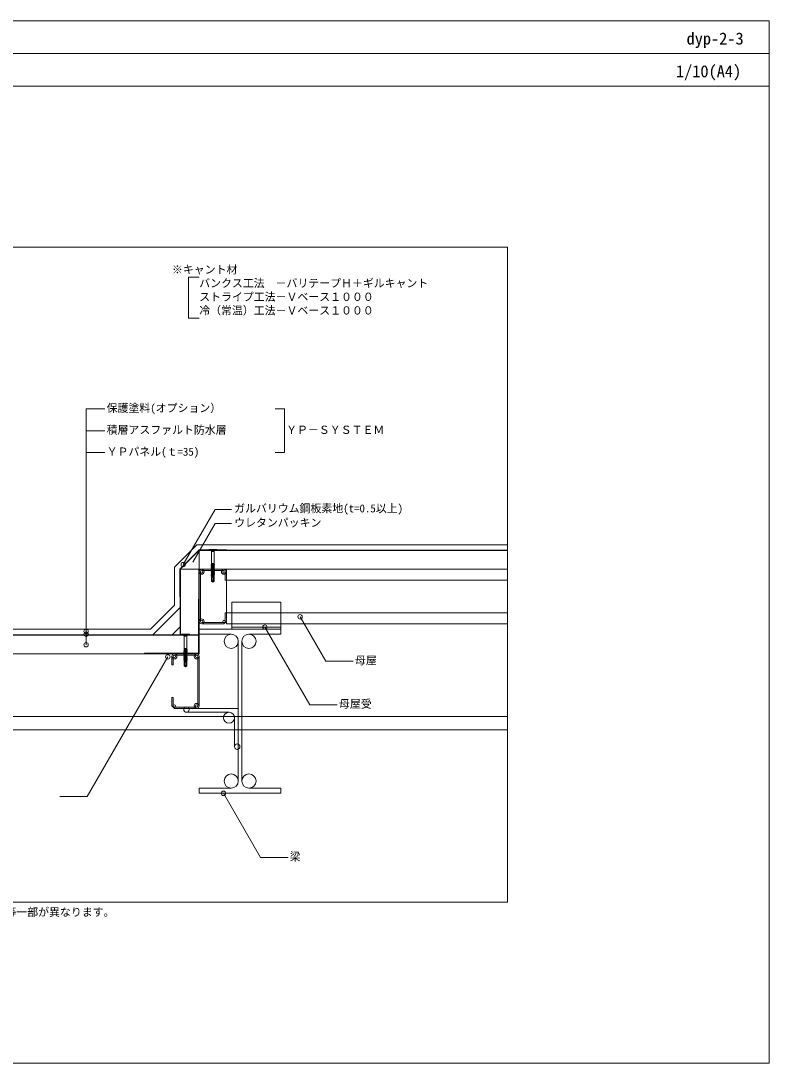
# Model space of a CAD drawing. Units: millimetres, scale not verified. Extents: x -1380 to 1380, y -955 to 955.
# Drawn here: x 8 to 1380, y -955 to 955 of the extents above; entities that cross this region are included whole.
import ezdxf
from ezdxf.enums import TextEntityAlignment as Align

# ---------------------------------------------------------------- set-up
doc = ezdxf.new("R2010")
doc.units = ezdxf.units.MM
doc.header["$LTSCALE"] = 3
doc.linetypes.add('USER3', pattern=[0.375, 0.25, -0.125])
for name, color, linetype, lineweight in [('0-0_0', 7, 'Continuous', 9), ('0-3_BOUSUI', 1, 'Continuous', 18), ('0-4_MOJI', 7, 'Continuous', 18), ('0-7_KANAMONO_SCREW', 4, 'Continuous', 18), ('0-8_dannnetu', 6, 'Continuous', 18), ('0-9_KANAMONO', 5, 'Continuous', 18), ('0-A_TEKKOTU', 7, 'Continuous', 18), ('0-B_doubuti', 5, 'Continuous', 18), ('0-D_WAKU', 7, 'Continuous', 18)]:
    doc.layers.add(name, color=color, linetype=linetype, lineweight=lineweight)
doc.styles.add('ＭＳ ゴシック', font='')
doc.styles.get('ＭＳ ゴシック').set_extended_font_data('MS Gothic')

# ---------------------------------------------------------------- blocks, each defined once
blk = doc.blocks.new('yp')
at = {"layer": '0-7_KANAMONO_SCREW'}
for p, q in [((-7.5, 0.7), (-7.5, 0)), ((7.5, 0), (-7.5, 0)), ((-7.5, 0), (-3.959, -0.624)), ((7.2, 1), (-7.2, 1)), ((7.5, 0), (3.959, -0.624)), ((7.5, 0.7), (7.5, 0)), ((3.5, -0.705), (-3.5, -0.705)), ((-3.267, -1.109), (-2.594, -2.275)), ((-2.46, -2.507), (2.46, -2.507)), ((-2.46, -2.775), (-2.46, -25)), ((2.46, -2.775), (2.46, -25)), ((3.267, -1.109), (2.594, -2.275)), ((-2.96, -27.746), (-2.25, -27.336)), ((-2.96, -27.746), (-1.922, -27.587)), ((-2.96, -27.846), (-1.907, -27.685)), ((-2.96, -27.746), (-2.96, -27.846)), ((-2.96, -27.846), (-2.25, -28.255)), ((-2.96, -29.556), (-2.25, -29.146)), ((-2.96, -29.556), (-1.638, -29.354)), ((-2.96, -29.656), (-1.623, -29.451)), ((-2.96, -29.556), (-2.96, -29.656)), ((-2.96, -29.656), (-2.25, -30.065)), ((-2.96, -31.366), (-2.25, -30.956)), ((-2.96, -31.366), (-1.354, -31.12)), ((-2.96, -31.466), (-1.339, -31.218)), ((-2.96, -31.366), (-2.96, -31.466)), ((-2.96, -31.466), (-2.25, -31.875)), ((-2.96, -33.176), (-2.25, -32.766)), ((-2.96, -33.176), (-1.071, -32.887)), ((-2.96, -33.276), (-1.055, -32.984)), ((-2.96, -33.176), (-2.96, -33.276)), ((-2.96, -33.276), (-2.25, -33.685)), ((-2.96, -34.986), (-2.25, -34.576)), ((-2.96, -34.986), (-0.787, -34.653)), ((-2.96, -35.086), (-0.771, -34.751)), ((-2.96, -34.986), (-2.96, -35.086)), ((-2.96, -35.086), (-2.25, -35.495)), ((-2.96, -36.796), (-2.25, -36.386)), ((-2.96, -36.796), (-0.503, -36.42)), ((-2.96, -36.896), (-0.487, -36.518)), ((-2.96, -36.796), (-2.96, -36.896)), ((-2.96, -36.896), (-2.25, -37.305)), ((-2.96, -38.606), (-0.219, -38.187)), ((-2.96, -38.606), (-2.25, -38.196)), ((-2.673, -25.77), (-2.775, -26.142)), ((-2.775, -26.142), (-2.169, -26.053)), ((-2.775, -26.142), (-2.277, -26.43)), ((-2.673, -25.77), (-2.336, -25.575)), ((-2.673, -25.77), (-2.229, -25.675)), ((2.46, -25), (-2.46, -25)), ((-2.377, -25), (-2.336, -25.575)), ((-2.336, -25.575), (0.428, -25)), ((2.343, -25.487), (-2.277, -26.43)), ((-2.277, -26.43), (-2.25, -26.81)), ((-2.25, -27.336), (2.275, -26.445)), ((-2.25, -26.81), (-2.25, -27.336)), ((2.25, -27.35), (-2.25, -28.255)), ((-2.25, -29.146), (2.25, -28.241)), ((-2.25, -28.255), (-2.25, -29.146)), ((2.25, -29.16), (-2.25, -30.065)), ((-2.25, -30.956), (2.25, -30.051)), ((-2.25, -30.065), (-2.25, -30.956)), ((2.25, -30.97), (-2.25, -31.875)), ((-2.25, -32.766), (2.25, -31.861)), ((-2.25, -31.875), (-2.25, -32.766)), ((2.25, -32.78), (-2.25, -33.685)), ((-2.25, -34.576), (2.25, -33.671)), ((-2.25, -33.685), (-2.25, -34.576)), ((2.25, -34.59), (-2.25, -35.495)), ((-2.25, -36.386), (2.25, -35.481)), ((-2.25, -35.495), (-2.25, -36.386)), ((2.25, -36.4), (-2.25, -37.305)), ((-2.25, -38.196), (2.25, -37.291)), ((-2.25, -37.305), (-2.25, -38.196)), ((-2.169, -26.053), (-2.229, -25.675)), ((-1.907, -27.685), (-1.922, -27.587)), ((-1.721, -26.317), (-1.856, -25.476)), ((-1.623, -29.451), (-1.638, -29.354)), ((-1.436, -28.092), (-1.579, -27.204)), ((-1.446, -25.508), (0.935, -25)), ((-1.377, -25.937), (-1.446, -25.508)), ((-1.377, -25.937), (2.56, -25.362)), ((-1.339, -31.218), (-1.354, -31.12)), ((-1.154, -29.845), (-1.297, -28.954)), ((-1.131, -27.466), (2.96, -26.841)), ((-1.116, -27.564), (-1.131, -27.466)), ((-1.116, -27.564), (2.96, -26.941)), ((-1.055, -32.984), (-1.071, -32.887)), ((-0.872, -31.598), (-1.016, -30.707)), ((-0.847, -29.233), (2.96, -28.651)), ((-0.832, -29.33), (-0.847, -29.233)), ((-0.832, -29.33), (2.96, -28.751)), ((-0.771, -34.751), (-0.787, -34.653)), ((-0.591, -33.352), (-0.734, -32.461)), ((-0.564, -30.999), (2.96, -30.461)), ((-0.548, -31.097), (-0.564, -30.999)), ((-0.548, -31.097), (2.96, -30.561)), ((-0.487, -36.518), (-0.503, -36.42)), ((-0.309, -35.105), (-0.452, -34.214)), ((-0.28, -32.766), (2.96, -32.271)), ((-0.264, -32.863), (-0.28, -32.766)), ((-0.264, -32.863), (2.96, -32.371)), ((-0.203, -38.284), (-0.219, -38.187)), ((-0.027, -36.858), (-0.17, -35.967)), ((0.004, -34.532), (2.96, -34.081)), ((0.02, -34.63), (0.004, -34.532)), ((0.02, -34.63), (2.96, -34.181)), ((0.255, -38.612), (0.111, -37.721)), ((0.288, -36.299), (2.96, -35.891)), ((0.304, -36.397), (0.288, -36.299)), ((0.304, -36.397), (2.96, -35.991)), ((0.572, -38.066), (2.96, -37.701)), ((0.588, -38.163), (0.572, -38.066)), ((0.588, -38.163), (2.96, -37.801)), ((2.96, -26.941), (2.25, -27.35)), ((2.25, -27.35), (2.25, -28.241)), ((2.96, -28.651), (2.25, -28.241)), ((2.96, -28.751), (2.25, -29.16)), ((2.25, -29.16), (2.25, -30.051)), ((2.96, -30.461), (2.25, -30.051)), ((2.96, -30.561), (2.25, -30.97)), ((2.25, -30.97), (2.25, -31.861)), ((2.96, -32.271), (2.25, -31.861)), ((2.96, -32.371), (2.25, -32.78)), ((2.25, -32.78), (2.25, -33.671)), ((2.96, -34.081), (2.25, -33.671)), ((2.96, -34.181), (2.25, -34.59)), ((2.25, -34.59), (2.25, -35.481)), ((2.96, -35.891), (2.25, -35.481)), ((2.96, -35.991), (2.25, -36.4)), ((2.25, -36.4), (2.25, -37.291)), ((2.96, -37.701), (2.25, -37.291)), ((2.96, -37.801), (2.25, -38.21)), ((2.343, -25.487), (2.275, -26.445)), ((2.96, -26.841), (2.275, -26.445)), ((2.56, -25.362), (2.343, -25.487)), ((2.46, -25), (2.56, -25.362)), ((2.96, -26.841), (2.96, -26.941)), ((2.96, -28.651), (2.96, -28.751)), ((2.96, -30.461), (2.96, -30.561)), ((2.96, -32.271), (2.96, -32.371)), ((2.96, -34.081), (2.96, -34.181)), ((2.96, -35.891), (2.96, -35.991)), ((2.96, -37.701), (2.96, -37.801)), ((-2.96, -38.706), (-0.203, -38.284)), ((-2.96, -38.606), (-2.96, -38.706)), ((-2.96, -38.706), (-2.25, -39.115)), ((-2.96, -40.416), (0.065, -39.953)), ((-2.96, -40.416), (-2.25, -40.006)), ((-2.96, -40.516), (0.081, -40.051)), ((-2.96, -40.416), (-2.96, -40.516)), ((-2.96, -40.516), (-2.25, -40.925)), ((-2.96, -42.226), (0.349, -41.72)), ((-2.96, -42.226), (-2.25, -41.816)), ((-2.96, -42.326), (0.365, -41.817)), ((-2.96, -42.226), (-2.96, -42.326)), ((-2.96, -42.326), (-2.25, -42.735)), ((-2.96, -44.036), (0.633, -43.486)), ((-2.96, -44.136), (0.649, -43.584)), ((-2.96, -44.036), (-2.25, -43.626)), ((-2.96, -44.036), (-2.96, -44.136)), ((-2.96, -44.136), (-2.25, -44.545)), ((-2.886, -45.803), (0.913, -45.243)), ((-2.886, -45.803), (-2.266, -45.445)), ((-2.886, -45.803), (-2.868, -45.999)), ((-2.868, -45.999), (0.874, -45.383)), ((-2.868, -45.999), (-2.296, -46.329)), ((-2.728, -47.522), (0.424, -47.032)), ((-2.728, -47.522), (-2.33, -47.292)), ((-2.728, -47.522), (-2.692, -47.91)), ((-2.692, -47.91), (0.329, -47.383)), ((-2.692, -47.91), (-2.358, -48.103)), ((-2.57, -49.24), (-0.066, -48.828)), ((-2.57, -49.24), (-2.395, -49.139)), ((-2.57, -49.24), (-2.516, -49.822)), ((-2.516, -49.822), (-0.22, -49.393)), ((-2.516, -49.822), (-2.42, -49.877)), ((-2.5, -57.026), (-2.5, -50)), ((-0.179, -50), (-2.5, -50)), ((-2.068, -56.543), (-2.5, -57.026)), ((-2.5, -57.026), (-0.2, -58.956)), ((-2.42, -49.877), (-2.425, -50)), ((-0.024, -49.435), (-2.42, -49.877)), ((-2.358, -48.103), (-2.395, -49.139)), ((-2.395, -49.139), (0.194, -48.637)), ((0.486, -47.564), (-2.358, -48.103)), ((-2.296, -46.329), (-2.33, -47.292)), ((-2.33, -47.292), (0.727, -46.682)), ((0.998, -45.688), (-2.296, -46.329)), ((-2.266, -45.445), (2.25, -44.531)), ((-2.25, -45), (-2.266, -45.445)), ((2.25, -38.21), (-2.25, -39.115)), ((-2.25, -40.006), (2.25, -39.101)), ((-2.25, -39.115), (-2.25, -40.006)), ((2.25, -40.02), (-2.25, -40.925)), ((-2.25, -41.816), (2.25, -40.911)), ((-2.25, -40.925), (-2.25, -41.816)), ((2.25, -41.83), (-2.25, -42.735)), ((-2.25, -43.626), (2.25, -42.721)), ((-2.25, -42.735), (-2.25, -43.626)), ((2.25, -43.64), (-2.25, -44.545)), ((-2.25, -44.545), (-2.25, -45)), ((-1.7, -55.578), (-1.7, -50)), ((-1.276, -56.486), (-0.979, -56.735)), ((-0.22, -49.393), (-0.066, -48.828)), ((-0.22, -49.393), (-0.024, -49.435)), ((-0.179, -50), (1.26, -44.731)), ((0.194, -48.637), (-0.066, -48.828)), ((-0.01, -56.564), (0.4, -55.854)), ((0.081, -40.051), (0.065, -39.953)), ((0.094, -49), (1.886, -49)), ((1.65, -55.751), (0.155, -58.341)), ((2, -56.793), (0.155, -58.341)), ((0.329, -47.383), (0.424, -47.032)), ((0.329, -47.383), (0.486, -47.564)), ((0.365, -41.817), (0.349, -41.72)), ((0.536, -40.365), (0.393, -39.474)), ((0.4, -55.854), (0.4, -47.88)), ((0.727, -46.682), (0.424, -47.032)), ((0.649, -43.584), (0.633, -43.486)), ((0.818, -42.118), (0.675, -41.227)), ((0.856, -39.832), (2.96, -39.511)), ((0.872, -39.93), (0.856, -39.832)), ((0.872, -39.93), (2.96, -39.611)), ((0.874, -45.383), (0.913, -45.243)), ((0.874, -45.383), (0.998, -45.688)), ((1.26, -44.731), (0.913, -45.243)), ((1.1, -43.872), (0.957, -42.981)), ((1.14, -41.599), (2.96, -41.321)), ((1.155, -41.696), (1.14, -41.599)), ((1.155, -41.696), (2.96, -41.421)), ((1.424, -43.365), (2.96, -43.131)), ((1.439, -43.463), (1.424, -43.365)), ((1.439, -43.463), (2.96, -43.231)), ((1.65, -55.751), (1.65, -49)), ((1.662, -45.132), (2.96, -44.941)), ((1.696, -45.029), (1.662, -45.132)), ((1.669, -45.253), (1.662, -45.132)), ((1.669, -45.253), (2.96, -45.041)), ((1.669, -45.253), (1.884, -45.516)), ((1.937, -46.44), (1.759, -46.825)), ((1.759, -46.825), (2.807, -46.662)), ((1.776, -47.13), (1.759, -46.825)), ((1.776, -47.13), (2.78, -46.954)), ((1.776, -47.13), (1.985, -47.281)), ((2.042, -48.278), (1.855, -48.512)), ((1.855, -48.512), (2.649, -48.381)), ((1.883, -49.001), (1.855, -48.512)), ((1.883, -49.001), (2.604, -48.866)), ((1.883, -49.001), (2.086, -49.046)), ((2.265, -45.442), (1.884, -45.516)), ((1.937, -46.44), (1.884, -45.516)), ((1.937, -46.44), (2.298, -46.368)), ((2.327, -47.216), (1.985, -47.281)), ((2.042, -48.278), (1.985, -47.281)), ((2, -56.793), (2, -49.027)), ((2.042, -48.278), (2.362, -48.215)), ((2.389, -48.99), (2.086, -49.046)), ((2.14, -50), (2.086, -49.046)), ((2.5, -50), (2.14, -50)), ((2.25, -38.21), (2.25, -39.101)), ((2.96, -39.511), (2.25, -39.101)), ((2.96, -39.611), (2.25, -40.02)), ((2.25, -40.02), (2.25, -40.911)), ((2.96, -41.321), (2.25, -40.911)), ((2.96, -41.421), (2.25, -41.83)), ((2.25, -41.83), (2.25, -42.721)), ((2.96, -43.131), (2.25, -42.721)), ((2.96, -43.231), (2.25, -43.64)), ((2.25, -43.64), (2.25, -44.531)), ((2.96, -44.941), (2.25, -44.531)), ((2.96, -45.041), (2.265, -45.442)), ((2.265, -45.442), (2.298, -46.368)), ((2.807, -46.662), (2.298, -46.368)), ((2.78, -46.954), (2.327, -47.216)), ((2.327, -47.216), (2.362, -48.215)), ((2.649, -48.381), (2.362, -48.215)), ((2.604, -48.866), (2.389, -48.99)), ((2.389, -48.99), (2.425, -50)), ((2.5, -50), (2.5, -57.026)), ((2.649, -48.381), (2.604, -48.866)), ((2.807, -46.662), (2.78, -46.954)), ((2.96, -39.511), (2.96, -39.611)), ((2.96, -41.321), (2.96, -41.421)), ((2.96, -43.131), (2.96, -43.231)), ((2.96, -44.941), (2.96, -45.041)), ((-0.227, -57.975), (0, -59)), ((0.155, -58.341), (0, -59)), ((0.155, -58.341), (0.2, -58.956))]:
    blk.add_line(p, q, dxfattribs=at)
at = {"layer": '0-7_KANAMONO_SCREW', "linetype": 'USER3'}
for p, q in [((-3.3, 1), (-1.905, -1.798)), ((3.3, 1), (1.905, -1.798)), ((0, -2.811), (-1.905, -1.798)), ((0, -2.811), (1.905, -1.798))]:
    blk.add_line(p, q, dxfattribs=at)
at = {"layer": '0-7_KANAMONO_SCREW'}
for points in [[(-1.446, -25.508), (-1.856, -25.476), (-2.229, -25.675)], [(-2.169, -26.053), (-1.721, -26.317), (-1.377, -25.937)], [(-1.131, -27.466), (-1.579, -27.204), (-1.922, -27.587)], [(-1.907, -27.685), (-1.436, -28.092), (-1.116, -27.564)], [(-0.847, -29.233), (-1.297, -28.954), (-1.638, -29.354)], [(-1.623, -29.451), (-1.154, -29.845), (-0.832, -29.33)], [(-0.564, -30.999), (-1.016, -30.707), (-1.354, -31.12)], [(-1.339, -31.218), (-0.872, -31.598), (-0.548, -31.097)], [(-0.28, -32.766), (-0.734, -32.461), (-1.071, -32.887)], [(-1.055, -32.984), (-0.591, -33.352), (-0.264, -32.863)], [(0.004, -34.532), (-0.452, -34.214), (-0.787, -34.653)], [(-0.771, -34.751), (-0.309, -35.105), (0.02, -34.63)], [(0.288, -36.299), (-0.17, -35.967), (-0.503, -36.42)], [(-0.487, -36.518), (-0.027, -36.858), (0.304, -36.397)], [(0.572, -38.066), (0.111, -37.721), (-0.219, -38.187)], [(-0.203, -38.284), (0.255, -38.612), (0.588, -38.163)], [(0.856, -39.832), (0.393, -39.474), (0.065, -39.953)], [(0.081, -40.051), (0.536, -40.365), (0.872, -39.93)], [(2, -56.793), (2.5, -57.026), (0.2, -58.956)], [(1.14, -41.599), (0.675, -41.227), (0.349, -41.72)], [(0.365, -41.817), (0.818, -42.118), (1.155, -41.696)], [(1.424, -43.365), (0.957, -42.981), (0.633, -43.486)], [(0.649, -43.584), (1.1, -43.872), (1.439, -43.463)], [(-0.2, -58.956), (0, -59), (0.2, -58.956)]]:
    blk.add_lwpolyline(points, dxfattribs=at)
for centre, radius, start, end in [((-7.2, 0.7), 0.3, 90, 180), ((7.2, 0.7), 0.3, 0, 90), ((-4.133, -1.609), 1, 30, 80), ((-3.46, -2.775), 1, 0, 30), ((3.46, -2.775), 1, 150, 180), ((4.133, -1.609), 1, 100, 150), ((-3.149, -55.578), 1.449, 318.21456, 0), ((-1.643, -56.923), 0.571, 50, 138.21456), ((-0.514, -55.578), 1.186, 180, 230), ((-0.567, -56.243), 0.642, 230, 330), ((-2.429, -58.463), 2.255, 12.5, 50), ((1.694, -57.548), 1.968, 150, 192.5), ((1.45, -46.05), 1.05, 76.45414, 105.11499)]:
    blk.add_arc(centre, radius, start, end, dxfattribs=at)

msp = doc.modelspace()

# ---------------------------------------------------------------- linework, layer by layer
at = {"layer": '0-0_0', "lineweight": 18}
msp.add_line((-1380.402, 895.164), (1379.598, 895.164), dxfattribs=at)
msp.add_lwpolyline([(-900.402, -659.836), (899.598, -659.836), (899.598, 540.164), (-900.402, 540.164)], close=True, dxfattribs=at)
at = {"layer": '0-3_BOUSUI'}
msp.add_lwpolyline([(-423.906, -158.336), (-222.589, -158.336), (-216.991, -159.836), (245.452, -159.836), (289.594, -115.694), (289.594, -45.694), (330.452, -4.836), (899.598, -4.836)], dxfattribs=at)
at = {"layer": '0-4_MOJI'}
for p, q in [((127.372, -188.066), (127.372, 243.883)), ((127.372, 243.883), (161.948, 243.883)), ((127.372, 203.883), (161.948, 203.883)), ((127.372, 163.883), (161.948, 163.883)), ((473.747, 163.883), (491.035, 163.883))]:
    msp.add_line(p, q, dxfattribs=at)
for points in [[(334.755, 485.255), (314.755, 485.255), (314.755, 410.255), (334.755, 410.255)], [(473.747, 243.883), (491.035, 243.883), (491.035, 163.883)], [(393.719, 60.013), (363.719, 60.013), (305.341, -41.101)], [(393.719, 33.893), (363.719, 33.893), (322.766, -37.04)], [(617.168, -218.481), (566.729, -218.481), (519.672, -136.975)], [(587.858, -298.29), (537.42, -298.29), (455.174, -155.836)], [(78.954, -466.27), (129.392, -466.27), (277.173, -210.306)], [(497.633, -578.148), (447.195, -578.148), (379.208, -460.391)]]:
    msp.add_lwpolyline(points, dxfattribs=at)
for centre in [(305.341, -41.101), (305.341, -41.101), (519.672, -136.975), (455.174, -155.836), (127.372, -163.652), (127.372, -168.779), (127.372, -188.066), (277.173, -210.306), (379.208, -460.391)]:
    msp.add_circle(centre, 4, dxfattribs=at)
at = {"layer": '0-8_dannnetu'}
for p, q in [((334.594, -14.836), (899.598, -14.836)), ((334.594, -49.836), (334.594, -14.836)), ((334.594, -15.336), (899.598, -15.336)), ((299.594, -169.836), (299.594, -49.836)), ((334.594, -49.836), (299.594, -49.836)), ((300.094, -169.836), (300.094, -49.836)), ((334.244, -104.836), (334.244, -49.836)), ((334.594, -49.486), (899.598, -49.486)), ((334.594, -49.836), (899.598, -49.836)), ((334.594, -104.836), (334.594, -49.836)), ((299.594, -119.836), (249.594, -169.836)), ((333.594, -169.836), (-365.906, -169.836)), ((333.594, -170.336), (-365.906, -170.336)), ((299.594, -155.191), (284.95, -169.836)), ((234.594, -204.486), (-450.406, -204.486)), ((234.594, -204.836), (-450.406, -204.836))]:
    msp.add_line(p, q, dxfattribs=at)
at = {"layer": '0-9_KANAMONO'}
for p, q in [((334.594, -54.436), (334.594, -145.236)), ((336.894, -145.236), (336.894, -54.436)), ((379.994, -49.836), (339.194, -49.836)), ((339.194, -52.136), (379.994, -52.136)), ((379.994, -147.536), (339.194, -147.536)), ((484.594, -155.836), (394.594, -155.836)), ((289.194, -204.836), (329.994, -204.836)), ((329.994, -207.136), (289.194, -207.136)), ((332.294, -300.236), (332.294, -209.436)), ((334.594, -209.436), (334.594, -300.236)), ((289.194, -302.536), (329.994, -302.536)), ((311.344, -311.836), (389.344, -311.836)), ((399.344, -321.836), (399.344, -374.836)), ((404.344, -379.836), (406.344, -379.836))]:
    msp.add_line(p, q, dxfattribs=at)
for points in [[(384.594, -14.836), (334.594, -14.836), (299.594, -49.836), (299.594, -99.836), (299.194, -99.836), (299.194, -49.67), (334.429, -14.436), (384.594, -14.436)], [(234.594, -204.836), (334.594, -204.836), (334.594, -104.836), (333.594, -104.836), (333.594, -203.836), (234.594, -203.836)], [(484.594, -159.836), (394.594, -159.836), (394.594, -149.836), (484.594, -149.836)]]:
    msp.add_lwpolyline(points, close=True, dxfattribs=at)
for points in [[(382.294, -54.436), (382.294, -69.836), (384.594, -69.836), (384.594, -54.436)], [(484.594, -149.836), (484.594, -109.836), (394.594, -109.836), (394.594, -149.836)], [(384.594, -145.236), (384.594, -129.836), (382.294, -129.836), (382.294, -145.236)], [(339.194, -149.836), (379.994, -149.836), (384.594, -145.236)], [(286.894, -209.436), (286.894, -224.836), (284.594, -224.836), (284.594, -209.436)], [(284.594, -300.236), (284.594, -284.836), (286.894, -284.836), (286.894, -300.236)], [(329.994, -304.836), (289.194, -304.836), (284.594, -300.236)], [(406.344, -379.836), (406.344, -304.836), (306.344, -304.836), (306.344, -306.836)]]:
    msp.add_lwpolyline(points, dxfattribs=at)
for centre, radius in [((339.194, -54.436), 4.6), ((339.194, -54.436), 2.3), ((379.994, -54.436), 4.6), ((379.994, -54.436), 2.3), ((339.194, -145.236), 4.6), ((339.194, -145.236), 2.3), ((379.994, -145.236), 2.3), ((289.194, -209.436), 4.6), ((289.194, -209.436), 2.3), ((329.994, -209.436), 4.6), ((329.994, -209.436), 2.3), ((289.194, -300.236), 2.3), ((311.344, -306.836), 5), ((329.994, -300.236), 4.6), ((329.994, -300.236), 2.3), ((389.344, -321.836), 10), ((404.344, -374.836), 5)]:
    msp.add_circle(centre, radius, dxfattribs=at)
at = {"layer": '0-A_TEKKOTU'}
for p, q in [((406.344, -437.836), (406.344, -181.836)), ((412.844, -181.836), (412.844, -437.836)), ((-240.406, -319.836), (899.598, -319.836)), ((-240.406, -343.836), (899.598, -343.836)), ((425.844, -450.836), (484.594, -450.836))]:
    msp.add_line(p, q, dxfattribs=at)
for points in [[(393.344, -168.836), (334.594, -168.836), (334.594, -159.836), (484.594, -159.836), (484.594, -168.836), (425.844, -168.836)], [(484.594, -450.836), (484.594, -459.836), (334.594, -459.836), (334.594, -450.836), (393.344, -450.836)]]:
    msp.add_lwpolyline(points, dxfattribs=at)
for centre in [(393.344, -181.836), (425.844, -181.836), (393.344, -437.836), (425.844, -437.836)]:
    msp.add_circle(centre, 13, dxfattribs=at)
at = {"layer": '0-B_doubuti'}
for p, q in [((384.594, -49.836), (899.598, -49.836)), ((384.594, -49.836), (384.594, -149.836)), ((384.594, -69.836), (899.598, -69.836)), ((384.594, -129.836), (899.598, -129.836)), ((384.594, -149.836), (899.598, -149.836))]:
    msp.add_line(p, q, dxfattribs=at)
at = {"layer": '0-D_WAKU'}
for points in [[(1379.598, 835.164), (-1380.402, 835.164), (-1380.402, 955.164), (1379.598, 955.164)], [(-1380.402, -954.836), (1379.598, -954.836), (1379.598, 955.164), (-1380.402, 955.164)]]:
    msp.add_lwpolyline(points, close=True, dxfattribs=at)

# ---------------------------------------------------------------- block references
at = {"layer": '0-7_KANAMONO_SCREW'}
for p in [(359.594, -14.436), (309.594, -169.836)]:
    msp.add_blockref('yp', p, dxfattribs=at)

# ---------------------------------------------------------------- texts
at = {"layer": '0-4_MOJI', "style": 'ＭＳ ゴシック'}
for s, p in [('※キャント材', (284.755, 487.635)), ('バンクス工法\u3000－バリテープＨ＋ギルキャント', (334.755, 462.635)), ('ストライプ工法－Ｖベース１０００', (334.755, 437.635)), ('冷（常温）工法－Ｖベース１０００', (334.755, 412.635)), ('保護塗料(オプション）', (164.948, 233.883)), ('積層アスファルト防水層', (164.948, 193.883)), ('ＹＰ－ＳＹＳＴＥＭ', (494.035, 193.883)), ('ＹＰパネル(ｔ=35)', (164.948, 153.883)), ('ガルバリウム鋼板素地(t=0.5以上)', (398.719, 50.013)), ('ウレタンパッキン', (398.719, 23.893)), ('母屋', (620.168, -228.481)), ('母屋受', (590.858, -308.29)), ('梁', (500.633, -588.148)), ('※こちらの図は熱工法とストライプ工法の場合の形状です。その他の工法については出入隅の形状等一部が異なります。', (-900.402, -689.836))]:
    msp.add_text(s, height=14.66, dxfattribs=at).set_placement(p, align=Align.BOTTOM_LEFT)
at = {"layer": '0-D_WAKU', "style": 'ＭＳ ゴシック'}
for s, p in [('dyp-2-3', (1228.151, 905.164)), ('1/10(A4)', (1208.659, 845.164))]:
    msp.add_text(s, height=21.99, dxfattribs=at).set_placement(p, align=Align.BOTTOM_LEFT)

doc.saveas('drawing.dxf')
